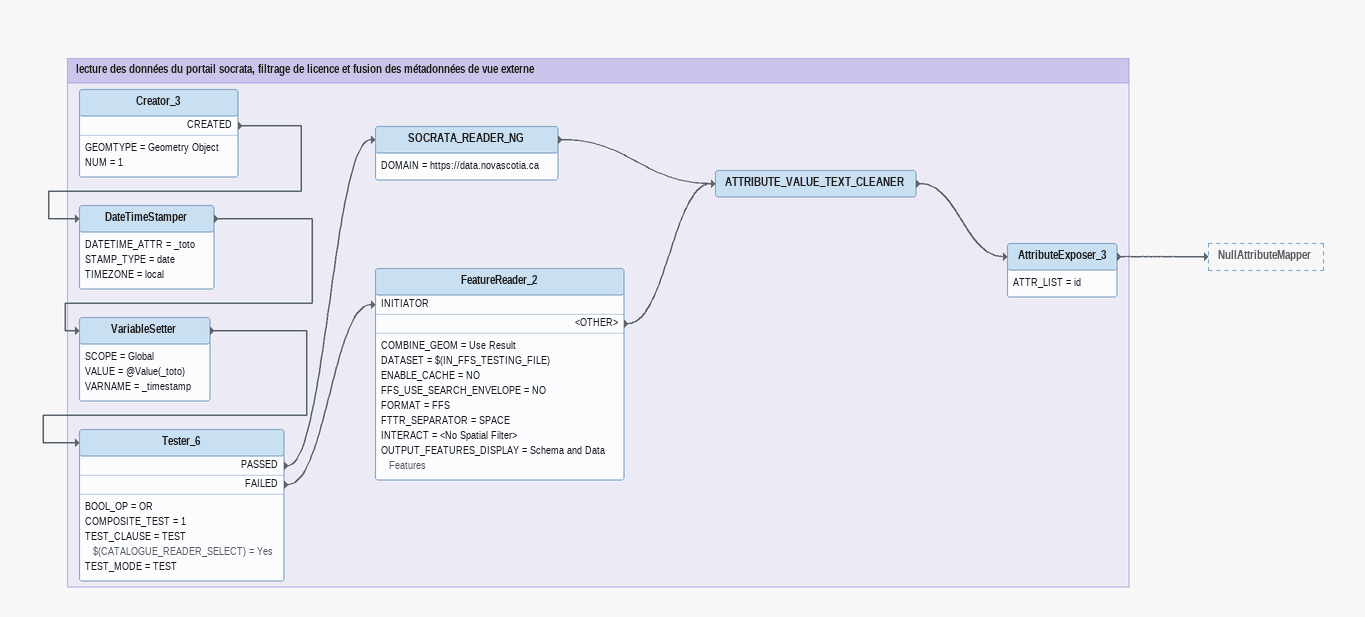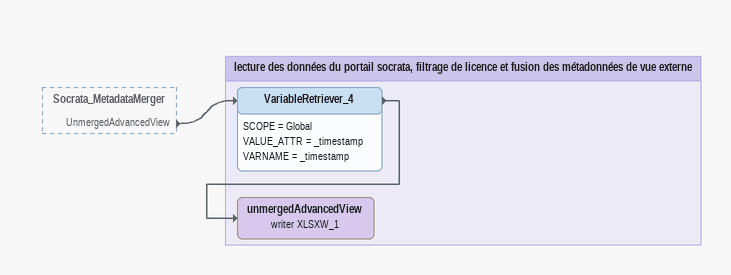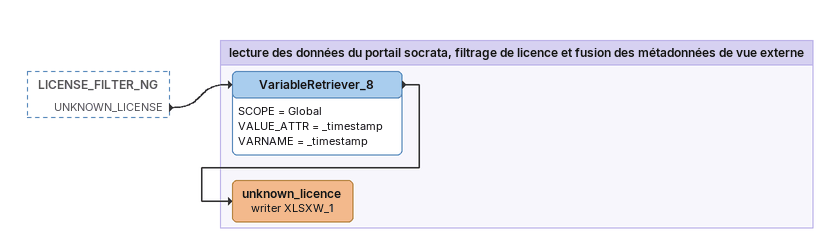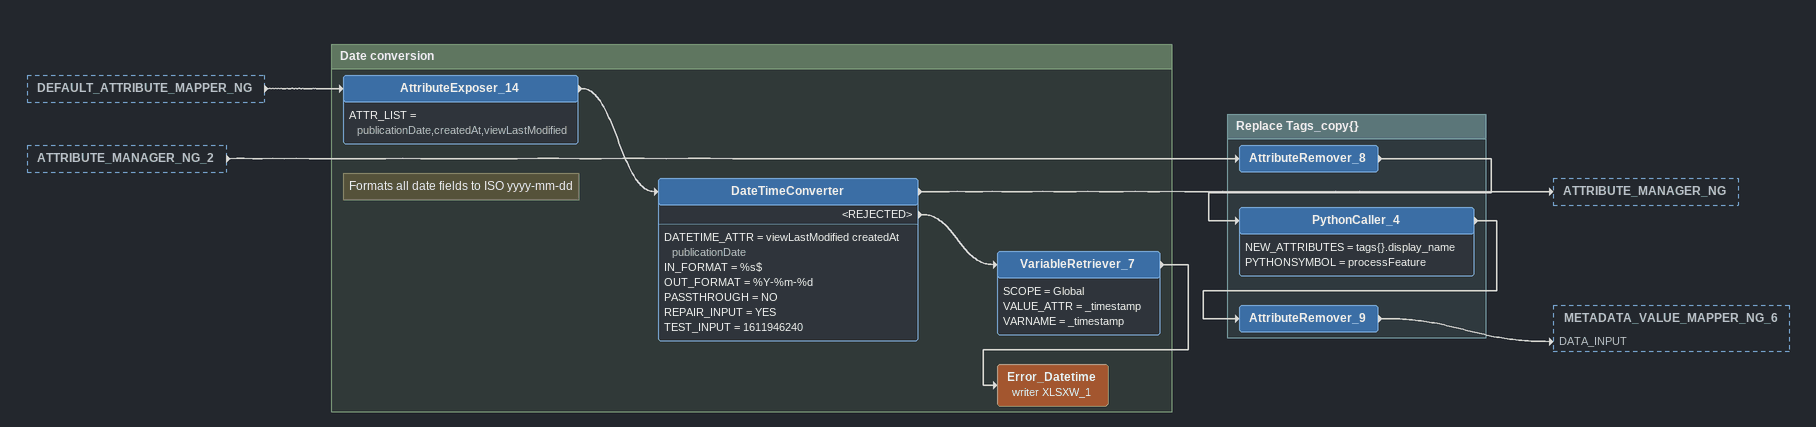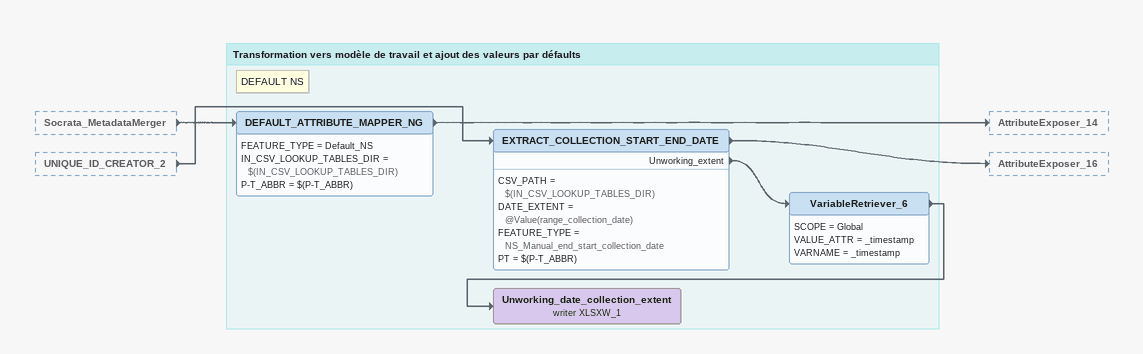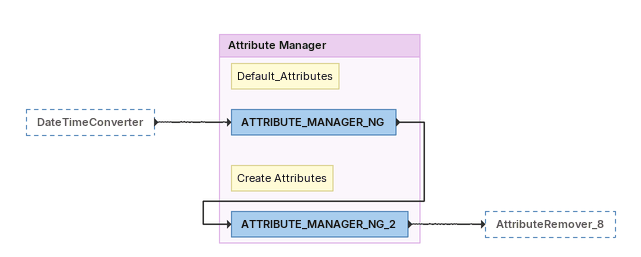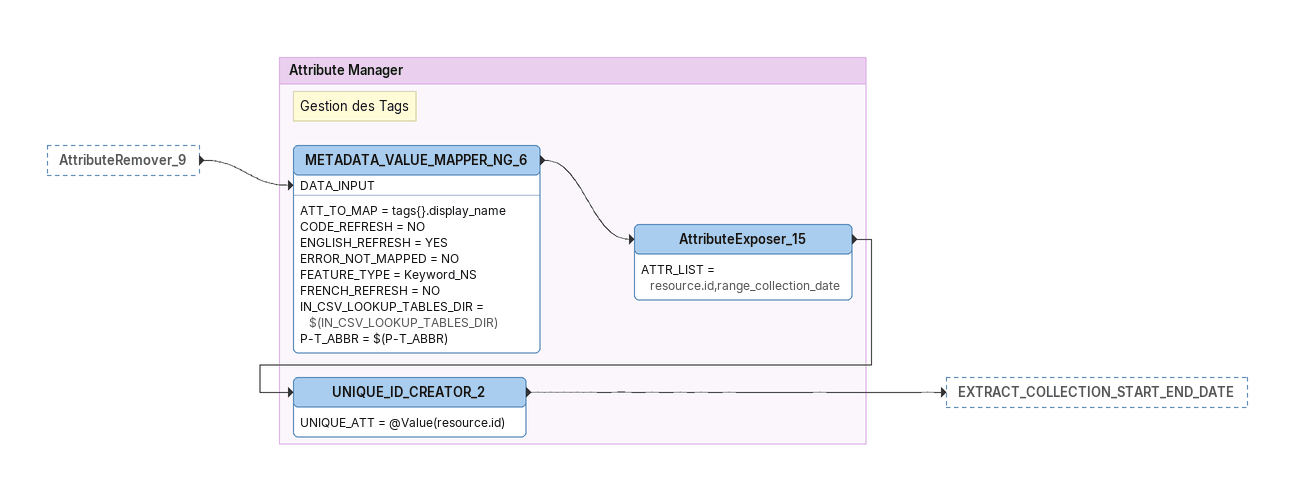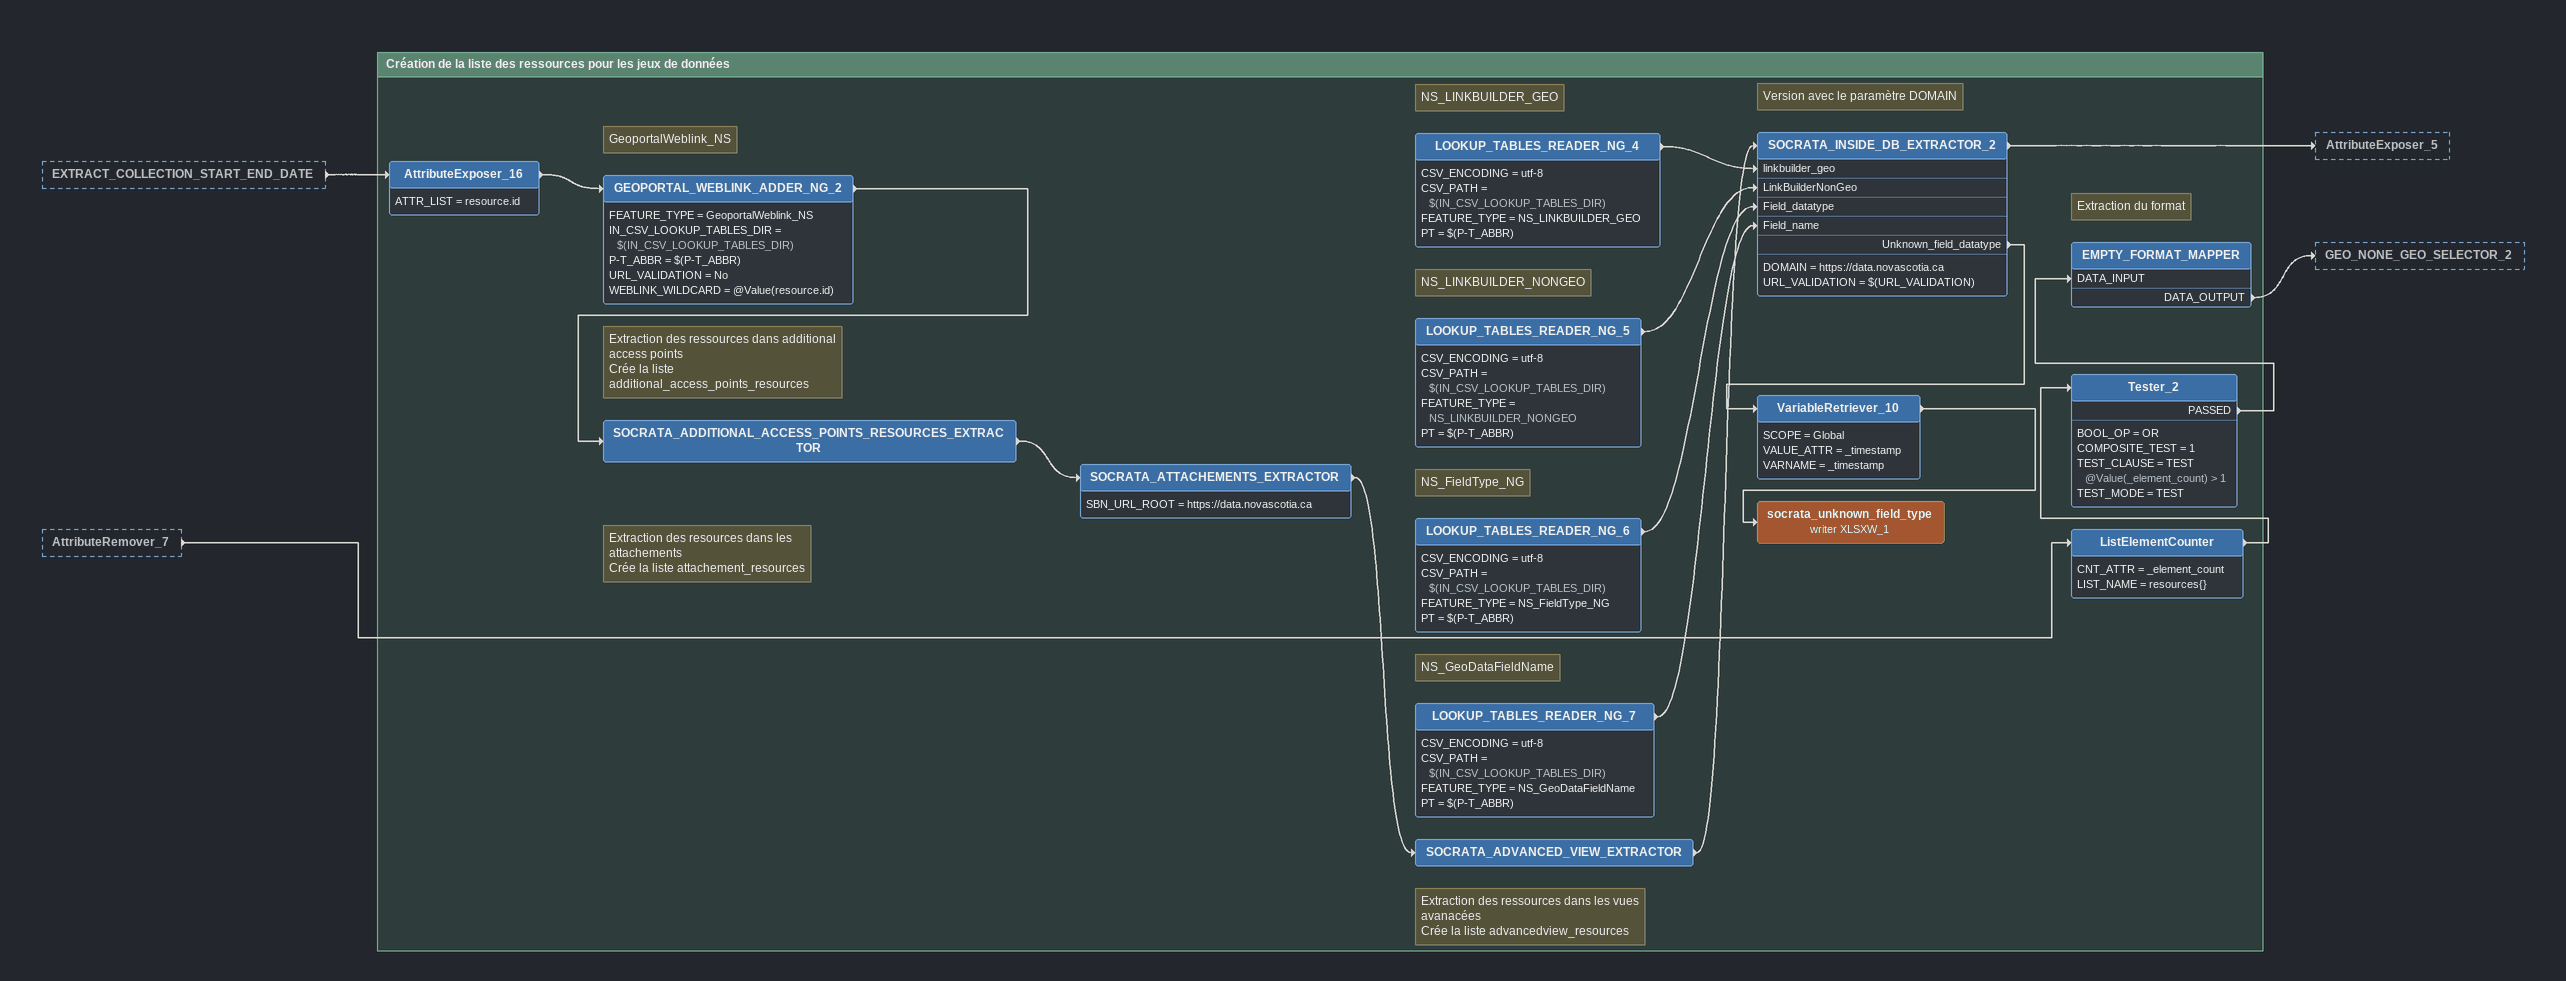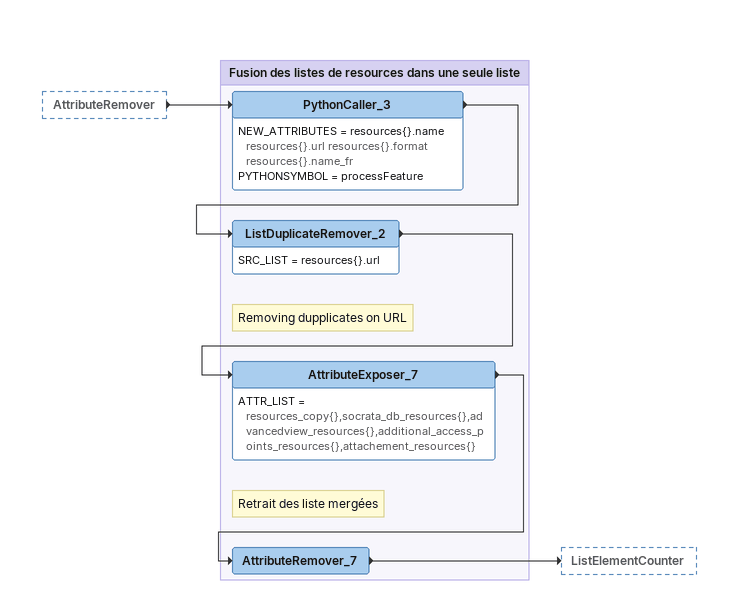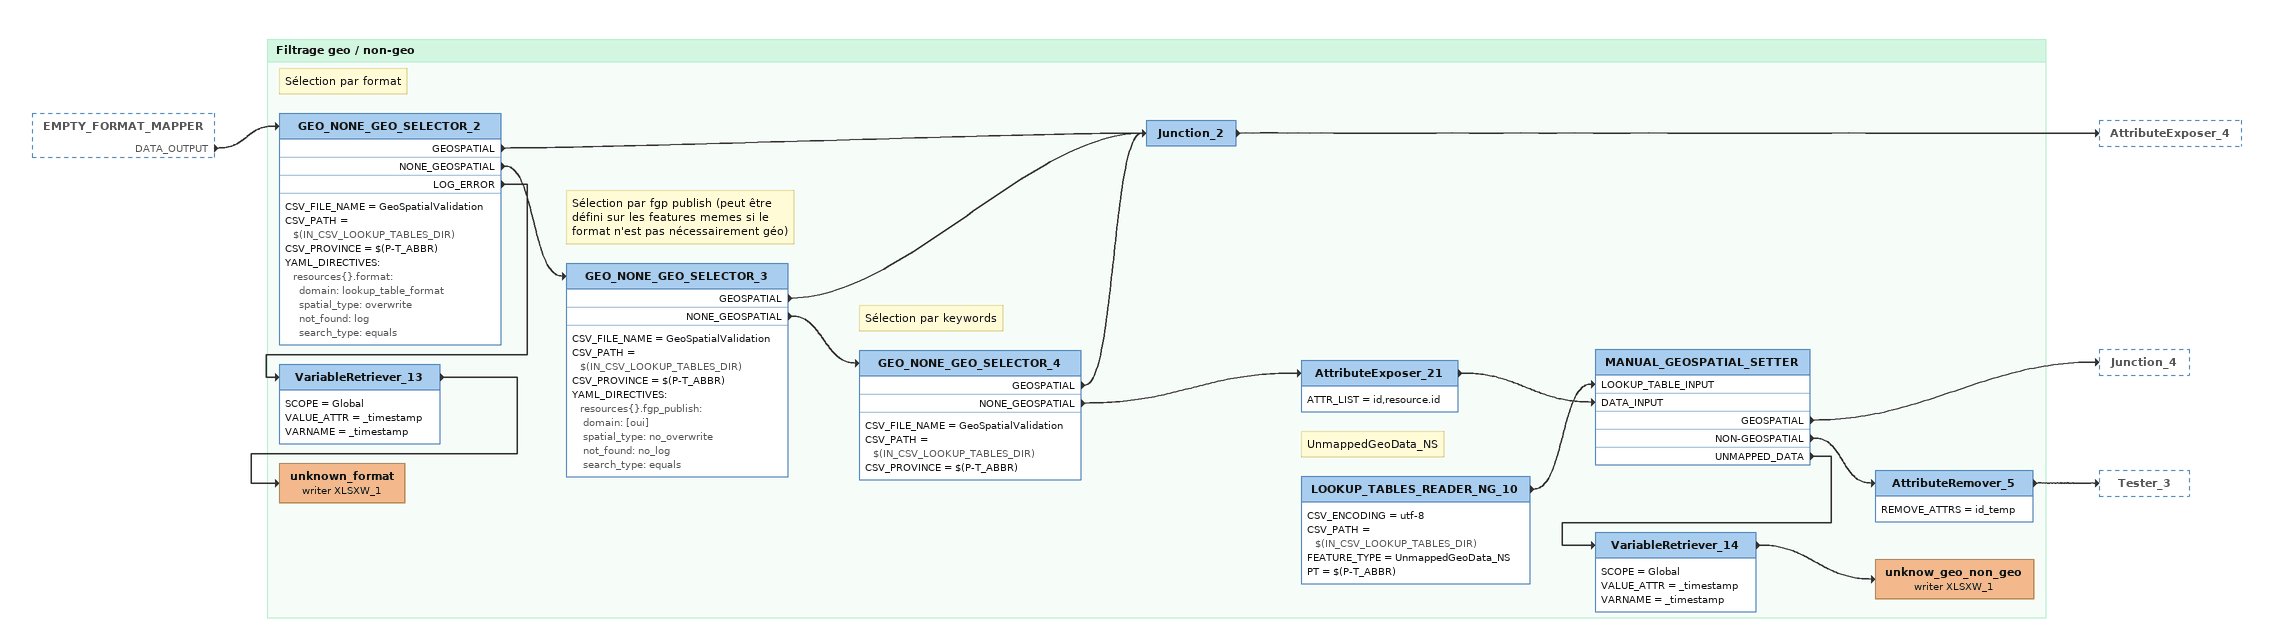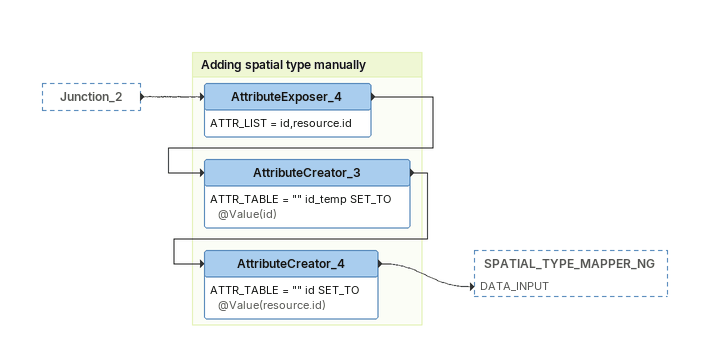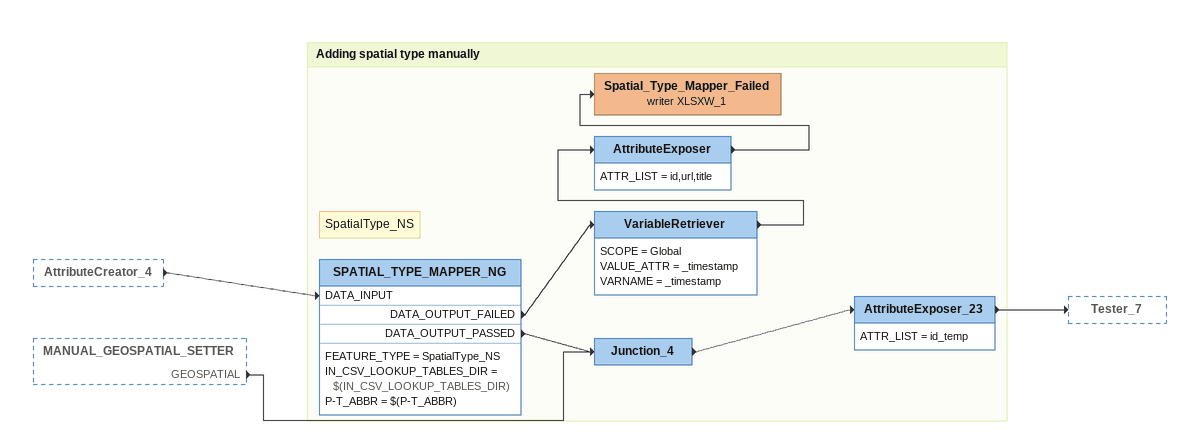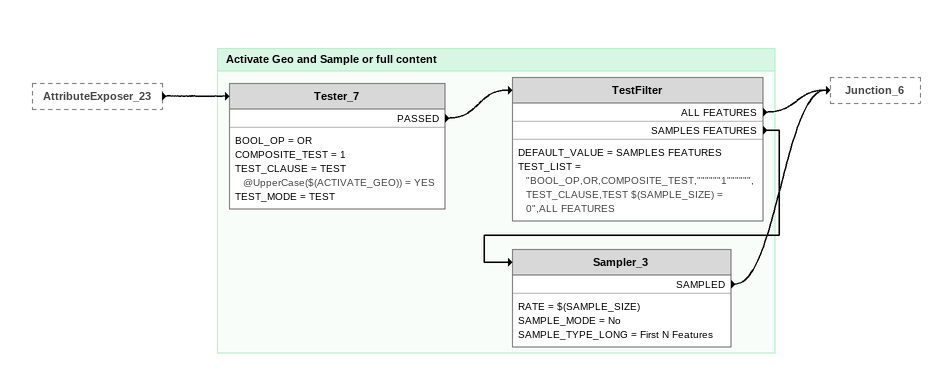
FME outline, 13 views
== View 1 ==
Bookmark: lecture des données du portail socrata, filtrage de licence et fusion des métadonnées de vue externe
Creator_3
    GEOMTYPE = Geometry Object
    NUM = 1
    CREATED -> DateTimeStamper
DateTimeStamper
    DATETIME_ATTR = _toto
    STAMP_TYPE = date
    TIMEZONE = local
    -> VariableSetter
VariableSetter
    SCOPE = Global
    VALUE = @Value(_toto)
    VARNAME = _timestamp
    -> Tester_6
Tester_6
    BOOL_OP = OR
    COMPOSITE_TEST = 1
    TEST_CLAUSE = TEST $(CATALOGUE_READER_SELECT) = Yes
    TEST_MODE = TEST
    PASSED -> SOCRATA_READER_NG
    FAILED -> FeatureReader_2 [INITIATOR]
SOCRATA_READER_NG
    DOMAIN = https://data.novascotia.ca
    -> ATTRIBUTE_VALUE_TEXT_CLEANER
FeatureReader_2
    COMBINE_GEOM = Use Result
    DATASET = $(IN_FFS_TESTING_FILE)
    ENABLE_CACHE = NO
    FFS_USE_SEARCH_ENVELOPE = NO
    FORMAT = FFS
    FTTR_SEPARATOR = SPACE
    INTERACT = <No Spatial Filter>
    OUTPUT_FEATURES_DISPLAY = Schema and Data Features
    <OTHER> -> ATTRIBUTE_VALUE_TEXT_CLEANER
ATTRIBUTE_VALUE_TEXT_CLEANER
    -> AttributeExposer_3
AttributeExposer_3
    ATTR_LIST = id
    -> NullAttributeMapper

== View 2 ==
Socrata_MetadataMerger [outside]
    UnmergedAdvancedView -> VariableRetriever_4

Bookmark: lecture des données du portail socrata, filtrage de licence et fusion des métadonnées de vue externe
VariableRetriever_4
    SCOPE = Global
    VALUE_ATTR = _timestamp
    VARNAME = _timestamp
    -> unmergedAdvancedView (writer XLSXW_1)
unmergedAdvancedView (writer XLSXW_1)

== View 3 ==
LICENSE_FILTER_NG [outside]
    UNKNOWN_LICENSE -> VariableRetriever_8

Bookmark: lecture des données du portail socrata, filtrage de licence et fusion des métadonnées de vue externe
VariableRetriever_8
    SCOPE = Global
    VALUE_ATTR = _timestamp
    VARNAME = _timestamp
    -> unknown_licence (writer XLSXW_1)
unknown_licence (writer XLSXW_1)

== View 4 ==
DEFAULT_ATTRIBUTE_MAPPER_NG [outside]
    -> AttributeExposer_14
ATTRIBUTE_MANAGER_NG_2 [outside]
    -> AttributeRemover_8

Bookmark: Date conversion
AttributeExposer_14
    ATTR_LIST = publicationDate,createdAt,viewLastModified
    -> DateTimeConverter
Note: Formats all date fields to ISO yyyy-mm-dd
DateTimeConverter
    DATETIME_ATTR = viewLastModified createdAt publicationDate
    IN_FORMAT = %s$
    OUT_FORMAT = %Y-%m-%d
    PASSTHROUGH = NO
    REPAIR_INPUT = YES
    TEST_INPUT = 1611946240
    -> ATTRIBUTE_MANAGER_NG
    <REJECTED> -> VariableRetriever_7
VariableRetriever_7
    SCOPE = Global
    VALUE_ATTR = _timestamp
    VARNAME = _timestamp
    -> Error_Datetime (writer XLSXW_1)
Error_Datetime (writer XLSXW_1)

Bookmark: Replace Tags_copy{}
AttributeRemover_8
    -> PythonCaller_4
PythonCaller_4
    NEW_ATTRIBUTES = tags{}.display_name
    PYTHONSYMBOL = processFeature
    -> AttributeRemover_9
AttributeRemover_9
    -> METADATA_VALUE_MAPPER_NG_6 [DATA_INPUT]

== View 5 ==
Socrata_MetadataMerger [outside]
    -> DEFAULT_ATTRIBUTE_MAPPER_NG
UNIQUE_ID_CREATOR_2 [outside]
    -> EXTRACT_COLLECTION_START_END_DATE

Bookmark: Transformation vers modèle de travail et ajout des valeurs par défaults
Note: DEFAULT NS
DEFAULT_ATTRIBUTE_MAPPER_NG
    FEATURE_TYPE = Default_NS
    IN_CSV_LOOKUP_TABLES_DIR = $(IN_CSV_LOOKUP_TABLES_DIR)
    P-T_ABBR = $(P-T_ABBR)
    -> AttributeExposer_14
EXTRACT_COLLECTION_START_END_DATE
    CSV_PATH = $(IN_CSV_LOOKUP_TABLES_DIR)
    DATE_EXTENT = @Value(range_collection_date)
    FEATURE_TYPE = NS_Manual_end_start_collection_date
    PT = $(P-T_ABBR)
    -> AttributeExposer_16
    Unworking_extent -> VariableRetriever_6
VariableRetriever_6
    SCOPE = Global
    VALUE_ATTR = _timestamp
    VARNAME = _timestamp
    -> Unworking_date_collection_extent (writer XLSXW_1)
Unworking_date_collection_extent (writer XLSXW_1)

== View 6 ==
DateTimeConverter [outside]
    -> ATTRIBUTE_MANAGER_NG

Bookmark: Attribute Manager
Note: Default_Attributes
ATTRIBUTE_MANAGER_NG
    -> ATTRIBUTE_MANAGER_NG_2
Note: Create Attributes
ATTRIBUTE_MANAGER_NG_2
    -> AttributeRemover_8

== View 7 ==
AttributeRemover_9 [outside]
    -> METADATA_VALUE_MAPPER_NG_6 [DATA_INPUT]

Bookmark: Attribute Manager
Note: Gestion des Tags
METADATA_VALUE_MAPPER_NG_6
    ATT_TO_MAP = tags{}.display_name
    CODE_REFRESH = NO
    ENGLISH_REFRESH = YES
    ERROR_NOT_MAPPED = NO
    FEATURE_TYPE = Keyword_NS
    FRENCH_REFRESH = NO
    IN_CSV_LOOKUP_TABLES_DIR = $(IN_CSV_LOOKUP_TABLES_DIR)
    P-T_ABBR = $(P-T_ABBR)
    -> AttributeExposer_15
AttributeExposer_15
    ATTR_LIST = resource.id,range_collection_date
    -> UNIQUE_ID_CREATOR_2
UNIQUE_ID_CREATOR_2
    UNIQUE_ATT = @Value(resource.id)
    -> EXTRACT_COLLECTION_START_END_DATE

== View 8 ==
EXTRACT_COLLECTION_START_END_DATE [outside]
    -> AttributeExposer_16
AttributeRemover_7 [outside]
    -> ListElementCounter

Bookmark: Création de la liste des ressources pour les jeux de données
AttributeExposer_16
    ATTR_LIST = resource.id
    -> GEOPORTAL_WEBLINK_ADDER_NG_2
Note: GeoportalWeblink_NS
GEOPORTAL_WEBLINK_ADDER_NG_2
    FEATURE_TYPE = GeoportalWeblink_NS
    IN_CSV_LOOKUP_TABLES_DIR = $(IN_CSV_LOOKUP_TABLES_DIR)
    P-T_ABBR = $(P-T_ABBR)
    URL_VALIDATION = No
    WEBLINK_WILDCARD = @Value(resource.id)
    -> SOCRATA_ADDITIONAL_ACCESS_POINTS_RESOURCES_EXTRACTOR
Note: Extraction des ressources dans additional access points / Crée la liste additional_access_points_resources
SOCRATA_ADDITIONAL_ACCESS_POINTS_RESOURCES_EXTRACTOR
    -> SOCRATA_ATTACHEMENTS_EXTRACTOR
Note: Extraction des resources dans les attachements / Crée la liste attachement_resources
SOCRATA_ATTACHEMENTS_EXTRACTOR
    SBN_URL_ROOT = https://data.novascotia.ca
    -> SOCRATA_ADVANCED_VIEW_EXTRACTOR
Note: Extraction des ressources dans les vues avanacées / Crée la liste advancedview_resources
SOCRATA_ADVANCED_VIEW_EXTRACTOR
    -> SOCRATA_INSIDE_DB_EXTRACTOR_2
Note: NS_LINKBUILDER_GEO
LOOKUP_TABLES_READER_NG_4
    CSV_ENCODING = utf-8
    CSV_PATH = $(IN_CSV_LOOKUP_TABLES_DIR)
    FEATURE_TYPE = NS_LINKBUILDER_GEO
    PT = $(P-T_ABBR)
    -> SOCRATA_INSIDE_DB_EXTRACTOR_2 [linkbuilder_geo]
Note: NS_LINKBUILDER_NONGEO
LOOKUP_TABLES_READER_NG_5
    CSV_ENCODING = utf-8
    CSV_PATH = $(IN_CSV_LOOKUP_TABLES_DIR)
    FEATURE_TYPE = NS_LINKBUILDER_NONGEO
    PT = $(P-T_ABBR)
    -> SOCRATA_INSIDE_DB_EXTRACTOR_2 [LinkBuilderNonGeo]
Note: NS_FieldType_NG
LOOKUP_TABLES_READER_NG_6
    CSV_ENCODING = utf-8
    CSV_PATH = $(IN_CSV_LOOKUP_TABLES_DIR)
    FEATURE_TYPE = NS_FieldType_NG
    PT = $(P-T_ABBR)
    -> SOCRATA_INSIDE_DB_EXTRACTOR_2 [Field_datatype]
Note: NS_GeoDataFieldName
LOOKUP_TABLES_READER_NG_7
    CSV_ENCODING = utf-8
    CSV_PATH = $(IN_CSV_LOOKUP_TABLES_DIR)
    FEATURE_TYPE = NS_GeoDataFieldName
    PT = $(P-T_ABBR)
    -> SOCRATA_INSIDE_DB_EXTRACTOR_2 [Field_name]
Note: Version avec le paramètre DOMAIN
SOCRATA_INSIDE_DB_EXTRACTOR_2
    DOMAIN = https://data.novascotia.ca
    URL_VALIDATION = $(URL_VALIDATION)
    -> AttributeExposer_5
    Unknown_field_datatype -> VariableRetriever_10
ListElementCounter
    CNT_ATTR = _element_count
    LIST_NAME = resources{}
    -> Tester_2
Tester_2
    BOOL_OP = OR
    COMPOSITE_TEST = 1
    TEST_CLAUSE = TEST @Value(_element_count) > 1
    TEST_MODE = TEST
    PASSED -> EMPTY_FORMAT_MAPPER [DATA_INPUT]
Note: Extraction du format
EMPTY_FORMAT_MAPPER
    DATA_OUTPUT -> GEO_NONE_GEO_SELECTOR_2
VariableRetriever_10
    SCOPE = Global
    VALUE_ATTR = _timestamp
    VARNAME = _timestamp
    -> socrata_unknown_field_type (writer XLSXW_1)
socrata_unknown_field_type (writer XLSXW_1)

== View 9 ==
AttributeRemover [outside]
    -> PythonCaller_3

Bookmark: Fusion des listes de resources dans une seule liste
PythonCaller_3
    NEW_ATTRIBUTES = resources{}.name resources{}.url resources{}.format resources{}.name_fr
    PYTHONSYMBOL = processFeature
    -> ListDuplicateRemover_2
Note: Removing dupplicates on URL
ListDuplicateRemover_2
    SRC_LIST = resources{}.url
    -> AttributeExposer_7
AttributeExposer_7
    ATTR_LIST = resources_copy{},socrata_db_resources{},advancedview_resources{},additional_access_points_resources{},attachement_resources{}
    -> AttributeRemover_7
Note: Retrait des liste mergées
AttributeRemover_7
    -> ListElementCounter

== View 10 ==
EMPTY_FORMAT_MAPPER [outside]
    DATA_OUTPUT -> GEO_NONE_GEO_SELECTOR_2

Bookmark: Filtrage geo / non-geo
Note: Sélection par format
GEO_NONE_GEO_SELECTOR_2
    CSV_FILE_NAME = GeoSpatialValidation
    CSV_PATH = $(IN_CSV_LOOKUP_TABLES_DIR)
    CSV_PROVINCE = $(P-T_ABBR)
    YAML_DIRECTIVES:
      resources{}.format:
        domain: lookup_table_format
        spatial_type: overwrite
        not_found: log
        search_type: equals
    GEOSPATIAL -> Junction_2
    NONE_GEOSPATIAL -> GEO_NONE_GEO_SELECTOR_3
    LOG_ERROR -> VariableRetriever_13
Note: Sélection par fgp publish (peut être défini sur les features memes si le format n'est pas nécessairement géo)
GEO_NONE_GEO_SELECTOR_3
    CSV_FILE_NAME = GeoSpatialValidation
    CSV_PATH = $(IN_CSV_LOOKUP_TABLES_DIR)
    CSV_PROVINCE = $(P-T_ABBR)
    YAML_DIRECTIVES:
      resources{}.fgp_publish:
       domain: [oui]
       spatial_type: no_overwrite
       not_found: no_log
       search_type: equals
    GEOSPATIAL -> Junction_2
    NONE_GEOSPATIAL -> GEO_NONE_GEO_SELECTOR_4
Note: Sélection par keywords
GEO_NONE_GEO_SELECTOR_4
    CSV_FILE_NAME = GeoSpatialValidation
    CSV_PATH = $(IN_CSV_LOOKUP_TABLES_DIR)
    CSV_PROVINCE = $(P-T_ABBR)
    GEOSPATIAL -> Junction_2
    NONE_GEOSPATIAL -> AttributeExposer_21
Junction_2
    -> AttributeExposer_4
AttributeExposer_21
    ATTR_LIST = id,resource.id
    -> MANUAL_GEOSPATIAL_SETTER [DATA_INPUT]
VariableRetriever_13
    SCOPE = Global
    VALUE_ATTR = _timestamp
    VARNAME = _timestamp
    -> unknown_format (writer XLSXW_1)
unknown_format (writer XLSXW_1)
Note: UnmappedGeoData_NS
LOOKUP_TABLES_READER_NG_10
    CSV_ENCODING = utf-8
    CSV_PATH = $(IN_CSV_LOOKUP_TABLES_DIR)
    FEATURE_TYPE = UnmappedGeoData_NS
    PT = $(P-T_ABBR)
    -> MANUAL_GEOSPATIAL_SETTER [LOOKUP_TABLE_INPUT]
MANUAL_GEOSPATIAL_SETTER
    GEOSPATIAL -> Junction_4
    NON-GEOSPATIAL -> AttributeRemover_5
    UNMAPPED_DATA -> VariableRetriever_14
AttributeRemover_5
    REMOVE_ATTRS = id_temp
    -> Tester_3
VariableRetriever_14
    SCOPE = Global
    VALUE_ATTR = _timestamp
    VARNAME = _timestamp
    -> unknow_geo_non_geo (writer XLSXW_1)
unknow_geo_non_geo (writer XLSXW_1)

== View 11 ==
Junction_2 [outside]
    -> AttributeExposer_4

Bookmark: Adding spatial type manually
AttributeExposer_4
    ATTR_LIST = id,resource.id
    -> AttributeCreator_3
AttributeCreator_3
    ATTR_TABLE = "" id_temp SET_TO @Value(id)
    -> AttributeCreator_4
AttributeCreator_4
    ATTR_TABLE = "" id SET_TO @Value(resource.id)
    -> SPATIAL_TYPE_MAPPER_NG [DATA_INPUT]

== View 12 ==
AttributeCreator_4 [outside]
    -> SPATIAL_TYPE_MAPPER_NG [DATA_INPUT]
MANUAL_GEOSPATIAL_SETTER [outside]
    GEOSPATIAL -> Junction_4

Bookmark: Adding spatial type manually
Note: SpatialType_NS
SPATIAL_TYPE_MAPPER_NG
    FEATURE_TYPE = SpatialType_NS
    IN_CSV_LOOKUP_TABLES_DIR = $(IN_CSV_LOOKUP_TABLES_DIR)
    P-T_ABBR = $(P-T_ABBR)
    DATA_OUTPUT_FAILED -> VariableRetriever
    DATA_OUTPUT_PASSED -> Junction_4
VariableRetriever
    SCOPE = Global
    VALUE_ATTR = _timestamp
    VARNAME = _timestamp
    -> AttributeExposer
AttributeExposer
    ATTR_LIST = id,url,title
    -> Spatial_Type_Mapper_Failed (writer XLSXW_1)
Spatial_Type_Mapper_Failed (writer XLSXW_1)
Junction_4
    -> AttributeExposer_23
AttributeExposer_23
    ATTR_LIST = id_temp
    -> Tester_7

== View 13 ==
AttributeExposer_23 [outside]
    -> Tester_7

Bookmark: Activate Geo and Sample or full content
Tester_7
    BOOL_OP = OR
    COMPOSITE_TEST = 1
    TEST_CLAUSE = TEST @UpperCase($(ACTIVATE_GEO)) = YES
    TEST_MODE = TEST
    PASSED -> TestFilter
TestFilter
    DEFAULT_VALUE = SAMPLES FEATURES
    TEST_LIST = "BOOL_OP,OR,COMPOSITE_TEST,""""""1"""""",TEST_CLAUSE,TEST $(SAMPLE_SIZE) = 0",ALL FEATURES
    ALL FEATURES -> Junction_6
    SAMPLES FEATURES -> Sampler_3
Sampler_3
    RATE = $(SAMPLE_SIZE)
    SAMPLE_MODE = No
    SAMPLE_TYPE_LONG = First N Features
    SAMPLED -> Junction_6
